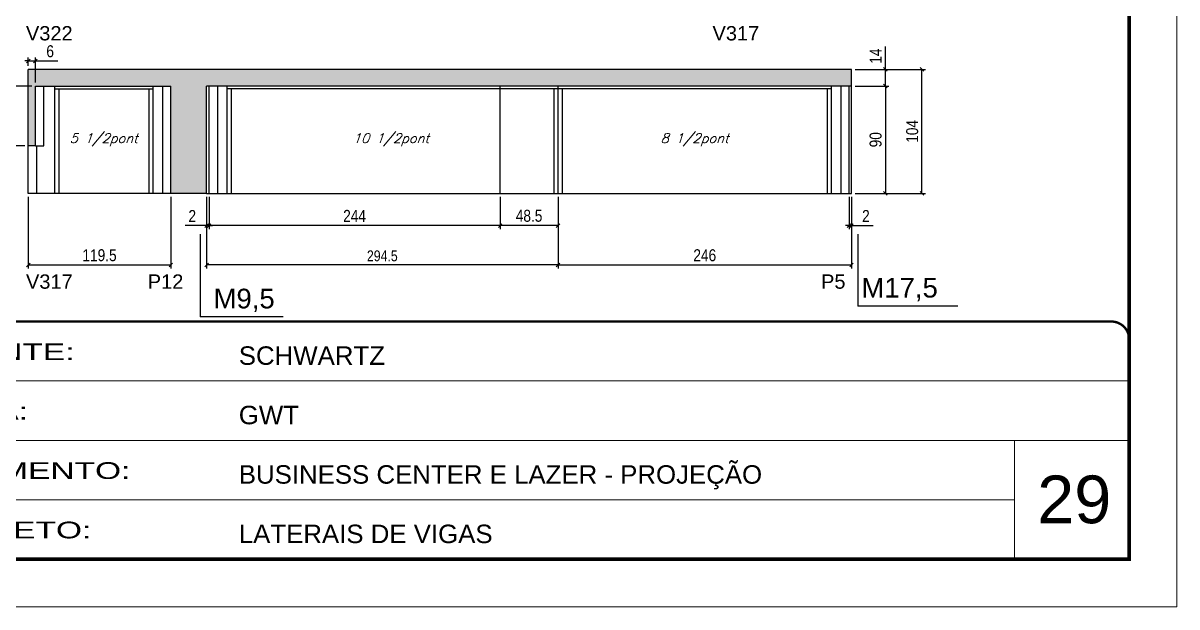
# Model space of a CAD drawing. Extents: x 13154 to 22413, y 1253 to 30260.
# Drawn here: x 13672 to 14639, y 20779 to 21269 of the extents above; entities that cross this region are included whole.
import ezdxf

# ---------------------------------------------------------------- set-up
doc = ezdxf.new("R2010")
doc.units = 0
doc.linetypes.add('CONTINUO', pattern=[0])
doc.linetypes.add('DASHED', pattern=[0.75, 0.5, -0.25])
for name, color, linetype in [('5', 5, 'Continuous'), ('COTA', 241, 'Continuous'), ('NOMENCLATURA', 7, 'Continuous'), ('Painéis', 200, 'Continuous'), ('SARR_2.2x7', 40, 'Continuous'), ('SARR_3.5x7', 81, 'Continuous'), ('texto', 7, 'Continuous')]:
    doc.layers.add(name, color=color, linetype=linetype)
for name, color, linetype, lineweight in [('CARIMBO', 255, 'Continuous', 9), ('Folhas', 255, 'Continuous', 9), ('SARRAFO DE PRESSAO', 251, 'DASHED', 9)]:
    doc.layers.add(name, color=color, linetype=linetype, lineweight=lineweight)
doc.styles.add('ARIAL', font='arial.ttf')
doc.styles.add('COTA TECNICA', font='techl___.ttf', dxfattribs={"height": 10})
doc.styles.add('COTA TECNICA-50', font='techl___.ttf', dxfattribs={"height": 9})
doc.styles.add('Romans', font='romans.shx')
doc.styles.get("Standard").update_dxf_attribs({"font": 'arial.ttf'})
doc.styles.add('Tecnologia', font='')
doc.styles.get('Tecnologia').set_extended_font_data('Forgotten Futurist')
doc.dimstyles.new('COTA PAINEL-50', dxfattribs={"dimtxt": 9, "dimasz": 3, "dimexe": 3, "dimexo": 3, "dimgap": 3, "dimtad": 1, "dimdec": 1, "dimzin": 12, "dimdsep": 46, "dimtxsty": 'COTA TECNICA-50', "dimblk1": 'OBLIQUE', "dimblk2": 'OBLIQUE', "dimsah": 1, "dimcen": 0.9, "dimclrd": 4, "dimclre": 4, "dimclrt": 240, "dimadec": 1, "dimazin": 3, "dimtfac": 1, "dimtdec": 1, "dimtmove": 0, "dimatfit": 3, "dimfxl": 1, "dimtolj": 1, "dimtzin": 12, "dimarcsym": 0})
doc.dimstyles.new('PAINEL', dxfattribs={"dimtxt": 10, "dimasz": 3, "dimexe": 3, "dimexo": 3, "dimgap": 3, "dimtad": 1, "dimdec": 1, "dimzin": 12, "dimdsep": 46, "dimtxsty": 'COTA TECNICA', "dimblk1": 'OBLIQUE', "dimblk2": 'OBLIQUE', "dimsah": 1, "dimcen": 0.9, "dimclrd": 4, "dimclre": 4, "dimclrt": 240, "dimadec": 1, "dimazin": 3, "dimtfac": 1, "dimtdec": 1, "dimtmove": 0, "dimatfit": 3, "dimfxl": 1, "dimtolj": 1, "dimtzin": 12, "dimarcsym": 0})

# ---------------------------------------------------------------- blocks, each defined once
blk = doc.blocks.new('9999999999')
at = {"color": 30, "linetype": 'CONTINUO'}
for p, q in [((98564.56, 34379.64), (99583.98, 34379.64)), ((98564.56, 34329.83), (99487.98, 34329.83)), ((99583.98, 34329.83), (99487.98, 34329.83)), ((99487.98, 34329.83), (99487.98, 34230.21)), ((98564.56, 34280.02), (99487.98, 34280.02))]:
    blk.add_line(p, q, dxfattribs=at)
at = {"color": 30, "linetype": 'CONTINUO', "const_width": 2}
blk.add_lwpolyline([(99583.98, 34230.21), (99583.98, 34414.45, 0.414214), (99568.98, 34429.45), (98228.98, 34429.45, 0.414214), (98213.98, 34414.45), (98213.98, 34245.21, 0.414214), (98228.98, 34230.21), (99583.98, 34230.21)], format="xyb", dxfattribs=at)
at = {"layer": 'Folhas'}
blk.add_lwpolyline([(98138.98, 34190.21), (99623.98, 34190.21), (99623.98, 35240.21), (98138.98, 35240.21)], close=True, dxfattribs=at)
at = {"layer": 'Folhas', "color": 30, "const_width": 3}
blk.add_lwpolyline([(98213.98, 34230.21), (99583.98, 34230.21), (99583.98, 35200.21), (98213.98, 35200.21)], close=True, dxfattribs=at)
at = {"color": 7, "linetype": 'Continuous', "ltscale": 5, "style": 'ARIAL'}
for s, height, p in [('SCHWARTZ', 15.483, (98837.68, 34393.13)), ('GWT', 15.483, (98837.68, 34343.32)), ('BUSINESS CENTER E LAZER - PROJEÇÃO', 15.4829, (98837.68, 34293.51)), ('LATERAIS DE VIGAS', 15.4829, (98837.68, 34243.7))]:
    blk.add_text(s, height=height, dxfattribs=at).set_placement(p)
at = {"layer": 'Folhas', "color": 7, "style": 'Tecnologia', "width": 1.5}
for s, p in [('CLIENTE:', (98573.65, 34397.17)), ('OBRA:', (98573.65, 34347.31)), ('PAVIMENTO:', (98573.65, 34297.5)), ('PROJETO:', (98573.65, 34247.69))]:
    blk.add_text(s, height=14, dxfattribs=at).set_placement(p)
blk = doc.blocks.new('_Oblique')
at = {"color": 0, "linetype": 'ByBlock', "lineweight": -2}
blk.add_line((-0.5, -0.5), (0.5, 0.5), dxfattribs=at)
blk = doc.blocks.new('*D49')
at = {"layer": 'COTA', "color": 4, "linetype": 'ByBlock', "lineweight": -2, "transparency": 16777216}
for p, q in [((13826.13, 21122.76), (13826.13, 21062.76)), ((14120.63, 21122.76), (14120.63, 21062.76)), ((14120.63, 21065.76), (13826.13, 21065.76))]:
    blk.add_line(p, q, dxfattribs=at)
at = {"layer": 'Defpoints', "color": 0, "linetype": 'ByBlock', "transparency": 16777216}
for p in [(13826.13, 21125.76), (14120.63, 21125.76), (13826.13, 21065.76)]:
    blk.add_point(p, dxfattribs=at)
at = {"layer": 'COTA', "color": 4, "linetype": 'ByBlock', "lineweight": -2, "transparency": 16777216, "xscale": 3, "yscale": 3, "zscale": 3, "rotation": 180}
blk.add_blockref('_Oblique', (13826.13, 21065.76), dxfattribs=at)
at = {"layer": 'COTA', "color": 4, "linetype": 'ByBlock', "lineweight": -2, "transparency": 16777216, "xscale": 3, "yscale": 3, "zscale": 3}
blk.add_blockref('_Oblique', (14120.63, 21065.76), dxfattribs=at)
at = {"layer": 'COTA', "color": 240, "linetype": 'ByBlock', "transparency": 16777216, "insert": (13973.38, 21073.38), "char_height": 9, "attachment_point": 5, "style": 'COTA TECNICA-50'}
blk.add_mtext('\\A1;294.5', dxfattribs=at)
blk = doc.blocks.new('*D756')
at = {"layer": 'COTA', "color": 4, "linetype": 'ByBlock', "lineweight": -2, "transparency": 16777216}
for p, q in [((14120.63, 21122.76), (14120.63, 21062.76)), ((14366.63, 21122.76), (14366.63, 21062.76)), ((14120.63, 21065.76), (14366.63, 21065.76))]:
    blk.add_line(p, q, dxfattribs=at)
at = {"layer": 'Defpoints', "color": 0, "linetype": 'ByBlock', "transparency": 16777216}
for p in [(14120.63, 21125.76), (14366.63, 21125.76), (14366.63, 21065.76)]:
    blk.add_point(p, dxfattribs=at)
at = {"layer": 'COTA', "color": 4, "linetype": 'ByBlock', "lineweight": -2, "transparency": 16777216, "xscale": 3, "yscale": 3, "zscale": 3, "rotation": 180}
blk.add_blockref('_Oblique', (14120.63, 21065.76), dxfattribs=at)
at = {"layer": 'COTA', "color": 4, "linetype": 'ByBlock', "lineweight": -2, "transparency": 16777216, "xscale": 3, "yscale": 3, "zscale": 3}
blk.add_blockref('_Oblique', (14366.63, 21065.76), dxfattribs=at)
at = {"layer": 'COTA', "color": 240, "linetype": 'ByBlock', "transparency": 16777216, "insert": (14243.63, 21073.86), "char_height": 10, "attachment_point": 5, "style": 'COTA TECNICA'}
blk.add_mtext('\\A1;246', dxfattribs=at)
blk = doc.blocks.new('*D767')
at = {"layer": 'COTA', "color": 4, "linetype": 'ByBlock', "lineweight": -2, "transparency": 16777216}
for p, q in [((14072.13, 21122.76), (14072.13, 21095.83)), ((14120.63, 21122.76), (14120.63, 21095.83)), ((14120.63, 21098.83), (14072.13, 21098.83))]:
    blk.add_line(p, q, dxfattribs=at)
at = {"layer": 'Defpoints', "color": 0, "linetype": 'ByBlock', "transparency": 16777216}
for p in [(14072.13, 21125.76), (14120.63, 21125.76), (14072.13, 21098.83)]:
    blk.add_point(p, dxfattribs=at)
at = {"layer": 'COTA', "color": 4, "linetype": 'ByBlock', "lineweight": -2, "transparency": 16777216, "xscale": 3, "yscale": 3, "zscale": 3, "rotation": 180}
blk.add_blockref('_Oblique', (14072.13, 21098.83), dxfattribs=at)
at = {"layer": 'COTA', "color": 4, "linetype": 'ByBlock', "lineweight": -2, "transparency": 16777216, "xscale": 3, "yscale": 3, "zscale": 3}
blk.add_blockref('_Oblique', (14120.63, 21098.83), dxfattribs=at)
at = {"layer": 'COTA', "color": 240, "linetype": 'ByBlock', "transparency": 16777216, "insert": (14096.38, 21106.96), "char_height": 10, "attachment_point": 5, "style": 'COTA TECNICA'}
blk.add_mtext('\\A1;48.5', dxfattribs=at)
blk = doc.blocks.new('*D768')
at = {"layer": 'COTA', "color": 4, "linetype": 'ByBlock', "lineweight": -2, "transparency": 16777216}
for p, q in [((13828.13, 21122.76), (13828.13, 21095.83)), ((14072.13, 21122.76), (14072.13, 21095.83)), ((14072.13, 21098.83), (13828.13, 21098.83))]:
    blk.add_line(p, q, dxfattribs=at)
at = {"layer": 'Defpoints', "color": 0, "linetype": 'ByBlock', "transparency": 16777216}
for p in [(13828.13, 21125.76), (14072.13, 21125.76), (13828.13, 21098.83)]:
    blk.add_point(p, dxfattribs=at)
at = {"layer": 'COTA', "color": 4, "linetype": 'ByBlock', "lineweight": -2, "transparency": 16777216, "xscale": 3, "yscale": 3, "zscale": 3, "rotation": 180}
blk.add_blockref('_Oblique', (13828.13, 21098.83), dxfattribs=at)
at = {"layer": 'COTA', "color": 4, "linetype": 'ByBlock', "lineweight": -2, "transparency": 16777216, "xscale": 3, "yscale": 3, "zscale": 3}
blk.add_blockref('_Oblique', (14072.13, 21098.83), dxfattribs=at)
at = {"layer": 'COTA', "color": 240, "linetype": 'ByBlock', "transparency": 16777216, "insert": (13950.13, 21106.91), "char_height": 10, "attachment_point": 5, "style": 'COTA TECNICA'}
blk.add_mtext('\\A1;244', dxfattribs=at)
blk = doc.blocks.new('*D769')
at = {"layer": 'COTA', "color": 4, "linetype": 'ByBlock', "lineweight": -2, "transparency": 16777216}
for p, q in [((14364.63, 21122.76), (14364.63, 21095.83)), ((14366.63, 21122.76), (14366.63, 21095.83)), ((14364.63, 21098.83), (14361.63, 21098.83)), ((14364.63, 21098.83), (14366.63, 21098.83)), ((14366.63, 21098.83), (14384.74, 21098.83))]:
    blk.add_line(p, q, dxfattribs=at)
at = {"layer": 'Defpoints', "color": 0, "linetype": 'ByBlock', "transparency": 16777216}
for p in [(14364.63, 21125.76), (14366.63, 21125.76), (14366.63, 21098.83)]:
    blk.add_point(p, dxfattribs=at)
at = {"layer": 'COTA', "color": 4, "linetype": 'ByBlock', "lineweight": -2, "transparency": 16777216, "xscale": 3, "yscale": 3, "zscale": 3}
blk.add_blockref('_Oblique', (14364.63, 21098.83), dxfattribs=at)
at = {"layer": 'COTA', "color": 4, "linetype": 'ByBlock', "lineweight": -2, "transparency": 16777216, "xscale": 3, "yscale": 3, "zscale": 3, "rotation": 180}
blk.add_blockref('_Oblique', (14366.63, 21098.83), dxfattribs=at)
at = {"layer": 'COTA', "color": 240, "linetype": 'ByBlock', "transparency": 16777216, "insert": (14378.69, 21106.83), "char_height": 10, "attachment_point": 5, "style": 'COTA TECNICA'}
blk.add_mtext('\\A1;2', dxfattribs=at)
blk = doc.blocks.new('*D56')
at = {"layer": 'COTA', "color": 4, "linetype": 'ByBlock', "lineweight": -2, "transparency": 16777216}
for p, q in [((13826.13, 21122.76), (13826.13, 21095.83)), ((13828.13, 21122.76), (13828.13, 21095.83)), ((13826.13, 21098.83), (13808.02, 21098.83)), ((13828.13, 21098.83), (13826.13, 21098.83)), ((13828.13, 21098.83), (13831.13, 21098.83))]:
    blk.add_line(p, q, dxfattribs=at)
at = {"layer": 'Defpoints', "color": 0, "linetype": 'ByBlock', "transparency": 16777216}
for p in [(13826.13, 21125.76), (13828.13, 21125.76), (13826.13, 21098.83)]:
    blk.add_point(p, dxfattribs=at)
at = {"layer": 'COTA', "color": 4, "linetype": 'ByBlock', "lineweight": -2, "transparency": 16777216, "xscale": 3, "yscale": 3, "zscale": 3}
blk.add_blockref('_Oblique', (13826.13, 21098.83), dxfattribs=at)
at = {"layer": 'COTA', "color": 4, "linetype": 'ByBlock', "lineweight": -2, "transparency": 16777216, "xscale": 3, "yscale": 3, "zscale": 3, "rotation": 180}
blk.add_blockref('_Oblique', (13828.13, 21098.83), dxfattribs=at)
at = {"layer": 'COTA', "color": 240, "linetype": 'ByBlock', "transparency": 16777216, "insert": (13814.08, 21106.83), "char_height": 10, "attachment_point": 5, "style": 'COTA TECNICA'}
blk.add_mtext('\\A1;2', dxfattribs=at)
blk = doc.blocks.new('*D770')
at = {"layer": 'COTA', "color": 4, "linetype": 'ByBlock', "lineweight": -2, "transparency": 16777216}
for p, q in [((14369.63, 21215.76), (14398.01, 21215.76)), ((14395.01, 21215.76), (14395.01, 21125.76)), ((14369.63, 21125.76), (14398.01, 21125.76))]:
    blk.add_line(p, q, dxfattribs=at)
at = {"layer": 'Defpoints', "color": 0, "linetype": 'ByBlock', "transparency": 16777216}
for p in [(14366.63, 21215.76), (14366.63, 21125.76), (14395.01, 21125.76)]:
    blk.add_point(p, dxfattribs=at)
at = {"layer": 'COTA', "color": 4, "linetype": 'ByBlock', "lineweight": -2, "transparency": 16777216, "xscale": 3, "yscale": 3, "zscale": 3}
for p, rotation in [((14395.01, 21215.76), 90), ((14395.01, 21125.76), 270)]:
    blk.add_blockref('_Oblique', p, dxfattribs=dict(at, rotation=rotation))
at = {"layer": 'COTA', "color": 240, "linetype": 'ByBlock', "transparency": 16777216, "insert": (14386.88, 21170.76), "char_height": 10, "attachment_point": 5, "rotation": 90, "style": 'COTA TECNICA'}
blk.add_mtext('\\A1;90', dxfattribs=at)
blk = doc.blocks.new('*D771')
at = {"layer": 'COTA', "color": 4, "linetype": 'ByBlock', "lineweight": -2, "transparency": 16777216}
for p, q in [((13676.63, 21122.76), (13676.63, 21062.76)), ((13796.13, 21122.76), (13796.13, 21062.76)), ((13676.63, 21065.76), (13796.13, 21065.76))]:
    blk.add_line(p, q, dxfattribs=at)
at = {"layer": 'Defpoints', "color": 0, "linetype": 'ByBlock', "transparency": 16777216}
for p in [(13676.63, 21125.76), (13796.13, 21125.76), (13796.13, 21065.76)]:
    blk.add_point(p, dxfattribs=at)
at = {"layer": 'COTA', "color": 4, "linetype": 'ByBlock', "lineweight": -2, "transparency": 16777216, "xscale": 3, "yscale": 3, "zscale": 3, "rotation": 180}
blk.add_blockref('_Oblique', (13676.63, 21065.76), dxfattribs=at)
at = {"layer": 'COTA', "color": 4, "linetype": 'ByBlock', "lineweight": -2, "transparency": 16777216, "xscale": 3, "yscale": 3, "zscale": 3}
blk.add_blockref('_Oblique', (13796.13, 21065.76), dxfattribs=at)
at = {"layer": 'COTA', "color": 240, "linetype": 'ByBlock', "transparency": 16777216, "insert": (13736.38, 21073.9), "char_height": 10, "attachment_point": 5, "style": 'COTA TECNICA'}
blk.add_mtext('\\A1;119.5', dxfattribs=at)
blk = doc.blocks.new('*D772')
at = {"layer": 'COTA', "color": 4, "linetype": 'ByBlock', "lineweight": -2, "transparency": 16777216}
for p, q in [((13676.63, 21232.76), (13676.63, 21239.77)), ((13682.63, 21218.76), (13682.63, 21239.77)), ((13676.63, 21236.77), (13673.63, 21236.77)), ((13676.63, 21236.77), (13682.63, 21236.77)), ((13682.63, 21236.77), (13701.3, 21236.77))]:
    blk.add_line(p, q, dxfattribs=at)
at = {"layer": 'Defpoints', "color": 0, "linetype": 'ByBlock', "transparency": 16777216}
for p in [(13676.63, 21229.76), (13682.63, 21236.77), (13682.63, 21215.76)]:
    blk.add_point(p, dxfattribs=at)
at = {"layer": 'COTA', "color": 4, "linetype": 'ByBlock', "lineweight": -2, "transparency": 16777216, "xscale": 3, "yscale": 3, "zscale": 3}
blk.add_blockref('_Oblique', (13676.63, 21236.77), dxfattribs=at)
at = {"layer": 'COTA', "color": 4, "linetype": 'ByBlock', "lineweight": -2, "transparency": 16777216, "xscale": 3, "yscale": 3, "zscale": 3, "rotation": 180}
blk.add_blockref('_Oblique', (13682.63, 21236.77), dxfattribs=at)
at = {"layer": 'COTA', "color": 240, "linetype": 'ByBlock', "transparency": 16777216, "insert": (13694.97, 21244.87), "char_height": 10, "attachment_point": 5, "style": 'COTA TECNICA'}
blk.add_mtext('\\A1;6', dxfattribs=at)
blk = doc.blocks.new('*D773')
at = {"layer": 'COTA', "color": 4, "linetype": 'ByBlock', "lineweight": -2, "transparency": 16777216}
for p, q in [((13679.63, 21215.76), (13655.75, 21215.76)), ((13658.75, 21165.76), (13658.75, 21215.76)), ((13673.63, 21165.76), (13655.75, 21165.76))]:
    blk.add_line(p, q, dxfattribs=at)
at = {"layer": 'Defpoints', "color": 0, "linetype": 'ByBlock', "transparency": 16777216}
for p in [(13658.75, 21215.76), (13682.63, 21215.76), (13676.63, 21165.76)]:
    blk.add_point(p, dxfattribs=at)
at = {"layer": 'COTA', "color": 4, "linetype": 'ByBlock', "lineweight": -2, "transparency": 16777216, "xscale": 3, "yscale": 3, "zscale": 3}
for p, rotation in [((13658.75, 21215.76), 90), ((13658.75, 21165.76), 270)]:
    blk.add_blockref('_Oblique', p, dxfattribs=dict(at, rotation=rotation))
at = {"layer": 'COTA', "color": 240, "linetype": 'ByBlock', "transparency": 16777216, "insert": (13650.64, 21190.76), "char_height": 10, "attachment_point": 5, "rotation": 90, "style": 'COTA TECNICA'}
blk.add_mtext('\\A1;50', dxfattribs=at)
blk = doc.blocks.new('*D774')
at = {"layer": 'COTA', "color": 4, "linetype": 'ByBlock', "lineweight": -2, "transparency": 16777216}
for p, q in [((14395.01, 21229.76), (14395.01, 21248.87)), ((14369.63, 21229.76), (14398.01, 21229.76)), ((14395.01, 21215.76), (14395.01, 21229.76)), ((14369.63, 21215.76), (14398.01, 21215.76))]:
    blk.add_line(p, q, dxfattribs=at)
at = {"layer": 'Defpoints', "color": 0, "linetype": 'ByBlock', "transparency": 16777216}
for p in [(14366.63, 21229.76), (14395.01, 21229.76), (14366.63, 21215.76)]:
    blk.add_point(p, dxfattribs=at)
at = {"layer": 'COTA', "color": 4, "linetype": 'ByBlock', "lineweight": -2, "transparency": 16777216, "xscale": 3, "yscale": 3, "zscale": 3}
for p, rotation in [((14395.01, 21229.76), 90), ((14395.01, 21215.76), 270)]:
    blk.add_blockref('_Oblique', p, dxfattribs=dict(at, rotation=rotation))
at = {"layer": 'COTA', "color": 240, "linetype": 'ByBlock', "transparency": 16777216, "insert": (14386.94, 21240.82), "char_height": 10, "attachment_point": 5, "rotation": 90, "style": 'COTA TECNICA'}
blk.add_mtext('\\A1;14', dxfattribs=at)
blk = doc.blocks.new('*D57')
at = {"layer": 'COTA', "color": 4, "linetype": 'ByBlock', "lineweight": -2, "transparency": 16777216}
for p, q in [((14369.63, 21229.76), (14428.65, 21229.76)), ((14425.65, 21125.76), (14425.65, 21229.76)), ((14369.63, 21125.76), (14428.65, 21125.76))]:
    blk.add_line(p, q, dxfattribs=at)
at = {"layer": 'Defpoints', "color": 0, "linetype": 'ByBlock', "transparency": 16777216}
for p in [(14366.63, 21229.76), (14425.65, 21229.76), (14366.63, 21125.76)]:
    blk.add_point(p, dxfattribs=at)
at = {"layer": 'COTA', "color": 4, "linetype": 'ByBlock', "lineweight": -2, "transparency": 16777216, "xscale": 3, "yscale": 3, "zscale": 3}
for p, rotation in [((14425.65, 21229.76), 90), ((14425.65, 21125.76), 270)]:
    blk.add_blockref('_Oblique', p, dxfattribs=dict(at, rotation=rotation))
at = {"layer": 'COTA', "color": 240, "linetype": 'ByBlock', "transparency": 16777216, "insert": (14417.55, 21177.76), "char_height": 10, "attachment_point": 5, "rotation": 90, "style": 'COTA TECNICA'}
blk.add_mtext('\\A1;104', dxfattribs=at)

msp = doc.modelspace()

# ---------------------------------------------------------------- hatches: boundary and pattern name
at = {"layer": 'COTA', "linetype": 'ByBlock'}
h = msp.add_hatch(dxfattribs=at)
h.set_pattern_fill('AR-CONC', color=256, scale=0.03)
h.set_pattern_definition([(50, (-115927.1203, -5871.7387), (5.46554007, -0.47817257), [0.5715, -6.2865]), (355, (-115927.12, -5871.739), (-1.05730264, 5.73170536), [0.4572, -5.02921753]), (100.4514447, (-115926.665, -5871.7786), (4.40823741, 5.25353256), [0.48570026, -5.34270734]), (46.1842, (-115927.12, -5870.215), (8.13237123, -1.26126984), [0.85725, -9.42975]), (96.6355576, (-115926.4426, -5870.32), (7.122124, 7.42278374), [0.7285507, -8.01406824]), (351.184151, (-115927.12, -5870.215), (7.122124, 7.42278374), [0.685799, -7.54379196]), (21, (-115926.3583, -5870.5957), (4.54843174, -3.06795595), [0.5715, -6.2865]), (326, (-115926.358, -5870.596), (1.85406085, 5.52563898), [0.4572, -5.0292]), (71.451445, (-115925.979, -5870.8514), (6.40249258, 2.45768307), [0.48570026, -5.34269813]), (37.5, (-115927.1203, -5871.7387), (0.092658098, 2.536651166), [0, -4.96824, 0, -5.1054, 0, -5.04825]), (7.5, (-115927.1203, -5871.7387), (2.004589875, 3.005417245), [0, -2.91084, 0, -4.85394, 0, -1.92405]), (327.5, (-115928.8195, -5871.7387), (4.067717855, -0.17186232), [0, -1.905, 0, -5.9436, 0, -7.8867]), (317.5, (-115929.5815, -5871.7387), (4.44387544, 0.76279473), [0, -2.4765, 0, -3.94716, 0, -5.6007])])
h.paths.add_polyline_path([(13826.13, 21215.76), (14366.63, 21215.76), (14366.63, 21229.76), (13676.63, 21229.76), (13676.63, 21165.76), (13682.63, 21165.76), (13682.63, 21215.76), (13796.13, 21215.76), (13796.13, 21125.76), (13826.13, 21125.76)])

# ---------------------------------------------------------------- linework, layer by layer
for p, q in [((14366.63, 21229.76), (13676.63, 21229.76)), ((13676.63, 21165.76), (13676.63, 21229.76)), ((14366.63, 21215.76), (14366.63, 21229.76)), ((13682.63, 21165.76), (13689.63, 21165.76)), ((13826.13, 21125.76), (13796.13, 21125.76))]:
    msp.add_line(p, q, dxfattribs=at)
at = {"layer": 'NOMENCLATURA', "linetype": 'Continuous'}
for p, q in [((13820.78, 21091.6), (13820.78, 21022.18)), ((14371.98, 21091.6), (14371.98, 21031.27)), ((14455.62, 21031.27), (14371.98, 21031.27)), ((13890.16, 21022.18), (13820.78, 21022.18))]:
    msp.add_line(p, q, dxfattribs=at)
at = {"layer": 'Painéis', "linetype": 'Continuous'}
for p, q in [((13682.63, 21215.76), (13796.13, 21215.76)), ((13682.63, 21165.76), (13682.63, 21215.76)), ((13796.13, 21125.76), (13796.13, 21215.76)), ((14366.63, 21215.76), (13826.13, 21215.76)), ((13826.13, 21125.76), (13826.13, 21215.76)), ((13828.13, 21125.76), (13828.13, 21215.76)), ((14072.13, 21125.76), (14072.13, 21215.76)), ((14120.63, 21125.76), (14120.63, 21215.76)), ((14364.63, 21125.76), (14364.63, 21215.76)), ((14366.63, 21125.76), (14366.63, 21215.76)), ((13676.63, 21125.76), (13676.63, 21165.76)), ((13682.63, 21165.76), (13676.63, 21165.76)), ((13796.13, 21125.76), (13676.63, 21125.76)), ((13826.13, 21125.76), (14366.63, 21125.76))]:
    msp.add_line(p, q, dxfattribs=at)
at = {"layer": 'SARR_2.2x7', "linetype": 'Continuous'}
for p, q in [((13689.63, 21165.76), (13689.63, 21215.76)), ((13698.63, 21213.56), (13781.13, 21213.56)), ((13789.13, 21215.76), (13789.13, 21125.76)), ((13835.13, 21215.76), (13835.13, 21125.76)), ((14120.63, 21213.56), (13843.13, 21213.56)), ((14349.63, 21213.56), (14120.63, 21213.56)), ((14357.63, 21215.76), (14357.63, 21125.76)), ((13683.63, 21165.76), (13683.63, 21125.76))]:
    msp.add_line(p, q, dxfattribs=at)
at = {"layer": 'SARR_3.5x7'}
for p, q in [((13698.63, 21215.76), (13698.63, 21125.76)), ((13702.13, 21213.56), (13702.13, 21125.76)), ((13777.63, 21213.56), (13777.63, 21125.76)), ((13781.13, 21215.76), (13781.13, 21125.76)), ((13843.13, 21215.76), (13843.13, 21125.76)), ((13846.63, 21213.56), (13846.63, 21125.76)), ((14117.13, 21213.56), (14117.13, 21125.76)), ((14124.13, 21213.56), (14124.13, 21125.76)), ((14346.13, 21213.56), (14346.13, 21125.76)), ((14349.63, 21215.76), (14349.63, 21125.76))]:
    msp.add_line(p, q, dxfattribs=at)

# ---------------------------------------------------------------- block references
at = {"layer": 'SARRAFO DE PRESSAO', "color": 6, "linetype": 'ByBlock'}
msp.add_blockref('9999999999', (-84984.6, -13411.06), dxfattribs=at)

# ---------------------------------------------------------------- texts
at = {"layer": '5', "linetype": 'Continuous'}
for s, p in [('V322', (13674.68, 21254.01)), ('V317', (14250.13, 21254.01)), ('V317', (13674.73, 21045.86)), ('P12', (13776.77, 21045.86)), ('P5', (14341.1, 21045.86))]:
    msp.add_text(s, height=12, rotation=359.99996, dxfattribs=at).set_placement(p)
at = {"layer": 'CARIMBO', "style": 'ARIAL'}
msp.add_text('29', height=40, dxfattribs=at).set_placement((14522.24, 20849.29))
at = {"layer": 'NOMENCLATURA', "linetype": 'Continuous'}
for s, p in [('M17,5', (14374.94, 21038.47)), ('M9,5', (13831.94, 21029.38))]:
    msp.add_text(s, height=16.5, dxfattribs=at).set_placement(p)
at = {"layer": 'texto', "color": 2, "char_height": 8, "attachment_point": 5, "style": 'Romans'}
for s, insert in [('{\\Q19;\\C256;5 1/2pont}', (13739.88, 21170.76)), ('{\\Q19;\\C256;10 1/2pont}', (13980.63, 21170.76)), ('{\\Q19;\\C256;8 1/2pont}', (14235.13, 21170.76))]:
    msp.add_mtext(s, dxfattribs=dict(at, insert=insert))

# ---------------------------------------------------------------- dimensions: what is measured, and where the dimension line sits
at = {"layer": 'COTA', "linetype": 'ByBlock'}
for base, p1, p2, angle, picture, middle in [((13682.63, 21236.77), (13676.63, 21229.76), (13682.63, 21215.76), 180, '*D772', (13694.97, 21244.87)), ((14395.01, 21229.76), (14366.63, 21215.76), (14366.63, 21229.76), 90, '*D774', (14386.94, 21240.82)), ((14425.65, 21229.76), (14366.63, 21125.76), (14366.63, 21229.76), 90, '*D57', (14417.55, 21177.76)), ((13658.75, 21215.76), (13676.63, 21165.76), (13682.63, 21215.76), 90, '*D773', (13650.64, 21190.76)), ((14395.01, 21125.76), (14366.63, 21215.76), (14366.63, 21125.76), 90, '*D770', (14386.88, 21170.76)), ((13796.13, 21065.76), (13676.63, 21125.76), (13796.13, 21125.76), 180, '*D771', (13736.38, 21073.9)), ((14072.13, 21098.83), (14120.63, 21125.76), (14072.13, 21125.76), 180, '*D767', (14096.38, 21106.96)), ((14366.63, 21098.83), (14364.63, 21125.76), (14366.63, 21125.76), 180, '*D769', (14378.69, 21106.83))]:
    dim = msp.add_linear_dim(base=base, p1=p1, p2=p2, angle=angle, dimstyle='PAINEL', dxfattribs=at)
    dim.commit()
    dim.dimension.update_dxf_attribs({"geometry": picture, "text_midpoint": middle})
for base, p1, p2, picture, middle in [((13826.13, 21098.83), (13828.13, 21125.76), (13826.13, 21125.76), '*D56', (13814.08, 21106.83)), ((14366.63, 21065.76), (14120.63, 21125.76), (14366.63, 21125.76), '*D756', (14243.63, 21073.86))]:
    dim = msp.add_linear_dim(base=base, p1=p1, p2=p2, dimstyle='PAINEL', dxfattribs=at)
    dim.commit()
    dim.dimension.update_dxf_attribs({"geometry": picture, "text_midpoint": middle})
dim = msp.add_linear_dim(base=(13826.13, 21065.76), p1=(14120.63, 21125.76), p2=(13826.13, 21125.76), dimstyle='COTA PAINEL-50', override={"dimarcsym": 1}, dxfattribs=at)
dim.commit()
dim.dimension.update_dxf_attribs({"geometry": '*D49', "text_midpoint": (13973.38, 21073.38)})
dim = msp.add_linear_dim(base=(13828.13, 21098.83), p1=(14072.13, 21125.76), p2=(13828.13, 21125.76), angle=180, dimstyle='PAINEL', override={"dimtmove": 1}, dxfattribs=at)
dim.commit()
dim.dimension.update_dxf_attribs({"geometry": '*D768', "text_midpoint": (13950.13, 21106.91)})

doc.saveas('drawing.dxf')
